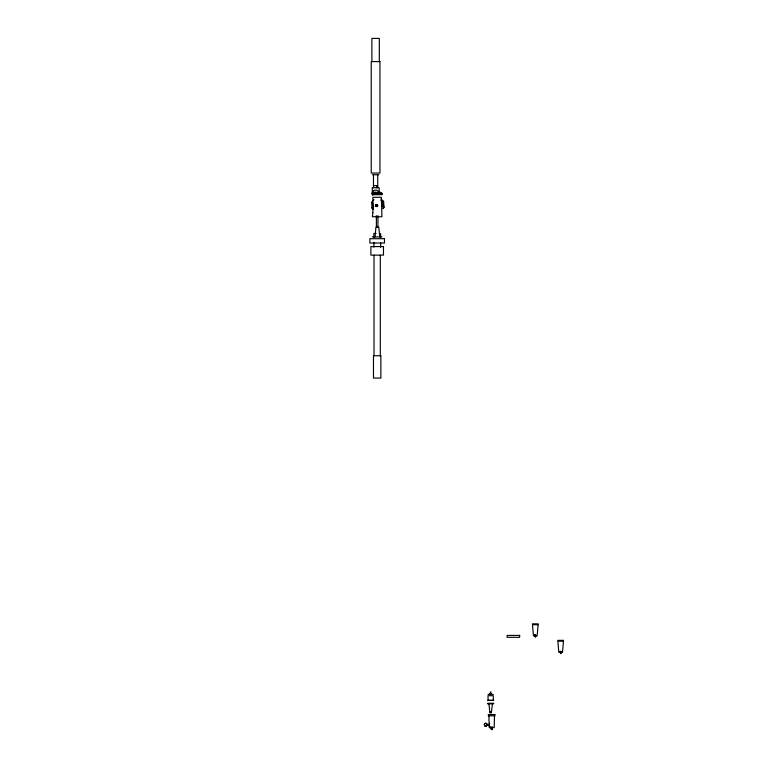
<?xml version="1.0" encoding="UTF-8"?>
<svg xmlns="http://www.w3.org/2000/svg" width="768" height="768" viewBox="0 0 768 768"><rect width="100%" height="100%" fill="white"/><g stroke="black" fill="none" stroke-linecap="round" stroke-linejoin="round"><path stroke-width="1.15" d="M534.739 634.704L535.459 634.915L534.758 634.608M494.486 715.786L494.198 727.632L489.206 727.632L488.909 715.786M563.472 641.213L562.512 652.234L558.806 652.234L557.837 641.203L563.376 641.222M374.986 236.909L375.936 227.203L378.806 227.203L379.757 236.909M492.422 703.814L491.453 712.099L489.869 712.099L488.899 703.814M372.749 195.274A3.418 3.418 0 0 1 372.288 193.565L372.365 192.672A3.418 3.418 0 0 1 379.018 192.682M372.288 192.23L372.509 191.712A3.706 3.706 0 0 1 373.094 190.944M373.978 199.718L371.587 202.118L372.058 207.341M373.661 205.738L371.501 207.907L373.277 209.462A1.728 1.728 0 0 1 372.931 208.589A2.938 2.938 0 0 1 373.632 206.381M372.451 174.758L378.739 174.758M373.459 185.626L377.722 185.626M373.517 192.384L380.966 192.384M372.595 193.238L381.878 193.238M372.048 193.421L382.435 193.421M372.384 193.766L381.907 193.766M372.048 194.678L382.435 194.678M376.138 233.453L373.872 233.453L373.872 237.158M372.346 236.909L381.984 236.909M532.416 623.837L538.195 623.837M534.182 635.424L536.304 635.424M534.173 635.942L536.304 635.942M535.498 635.578L535.296 637.21L535.498 636.307M534.989 636.403L535.642 636.403M557.77 640.349L563.549 640.349M560.976 651.802L561.6 651.802M559.526 651.936L561.658 651.936M559.526 652.454L561.658 652.454M560.342 652.915L560.995 652.915M490.214 692.064L491.117 692.064M490.147 693.341L491.174 693.293M490.147 693.466L491.174 693.398M490.128 693.542L491.194 693.542M490.128 693.696L491.194 693.696M490.128 693.898L491.194 693.898M490.128 694.013L491.194 694.013M490.07 694.147L491.261 694.147M488.035 694.378L493.286 694.378M487.939 700.31L493.392 700.31M487.603 700.426L493.718 700.426M487.603 703.277L493.718 703.277M487.603 703.814L493.718 703.814M489.984 712.387L491.347 712.387M489.984 712.704L491.347 712.704M488.218 714.538L495.178 714.538M488.218 715.786L495.178 715.786M490.541 727.315L492.202 727.315M491.136 728.218L492.125 728.093M491.424 729.139L492.125 729.139M380.909 199.142L383.626 201.178L383.914 206.419L384.557 206.899L383.021 208.685A1.728 1.728 0 0 0 383.232 207.773A2.938 2.938 0 0 0 381.83 205.411L382.771 205.555L382.618 201.946L380.88 200.64M378.922 191.712L379.133 192.23L379.133 187.728L372.288 187.728L372.288 193.565M560.813 651.245L560.093 651.418M372.701 202.723L373.066 206.333M561.245 651.936L561.245 652.454M560.755 652.454L560.822 653.722L560.678 652.454M560.064 651.936L560.064 652.454M535.891 635.424L535.891 635.942M535.325 635.578L535.325 636.403M534.71 635.424L534.71 635.942M493.286 700.31L493.286 695.693L488.035 695.693L488.035 700.31M492.125 727.632L492.125 729.6L491.424 729.6L491.424 727.632M491.117 712.099L491.117 712.704M491.136 727.661L491.136 728.909M490.214 712.099L490.214 712.704M380.669 233.453L380.669 237.158M380.669 242.774L380.669 247.267M380.304 255.139L380.304 355.747M379.306 61.584L379.306 38.4L371.885 38.4L371.885 61.584M377.942 215.702L377.942 227.136M377.722 174.758L377.722 187.728M376.608 185.626L376.608 187.728M376.387 215.702L376.387 227.136M374.026 255.139L374.026 355.747M373.872 242.294L373.872 247.267M373.459 174.758L373.478 187.728M375.389 192.346A1.258 1.258 0 0 1 376.042 192.346M492.538 726.979A2.323 2.323 0 0 1 490.205 726.979M489.725 726.614A2.323 2.323 0 0 1 489.725 723.322M489.533 725.462A1.901 1.901 0 0 1 489.533 724.474M538.118 624.701L537.158 635.722L533.453 635.722L532.483 624.691L538.118 624.701M372.874 212.582L372.384 216.758L381.907 216.758L381.408 197.309L372.874 197.309L372.874 212.582M375.802 205.296C376.896 208.714 378.461 202.877 375.802 205.296M379.949 61.584L371.232 61.584L371.232 173.059L379.949 173.059L379.949 61.584M384.48 238.694L369.859 238.694L369.859 243.014L384.48 243.014L384.48 238.694M383.472 246.586L370.867 246.586L370.867 255.139L383.472 255.139L383.472 246.586M380.861 355.747L373.469 355.747L373.469 378.067L380.861 378.067L380.861 355.747M519.638 635.414L507.091 635.414L507.091 637.325L519.638 637.325L519.638 635.414M375.994 206.198A0.96 0.96 0 0 0 377.597 205.776A1.056 1.056 0 0 0 376.397 204.499A1.056 1.056 0 0 0 375.917 206.275A1.056 1.056 0 0 0 377.693 205.795A0.96 0.96 0 0 0 376.416 204.595A0.96 0.96 0 0 0 375.994 206.198M485.107 725.846A1.306 1.306 0 0 0 487.066 724.714A1.306 1.306 0 0 0 485.107 723.581A1.306 1.306 0 0 0 485.107 725.846M484.733 725.741A1.45 1.45 0 0 0 487.162 725.088A1.45 1.45 0 0 0 485.386 723.312A1.45 1.45 0 0 0 484.733 725.741"/></g></svg>
